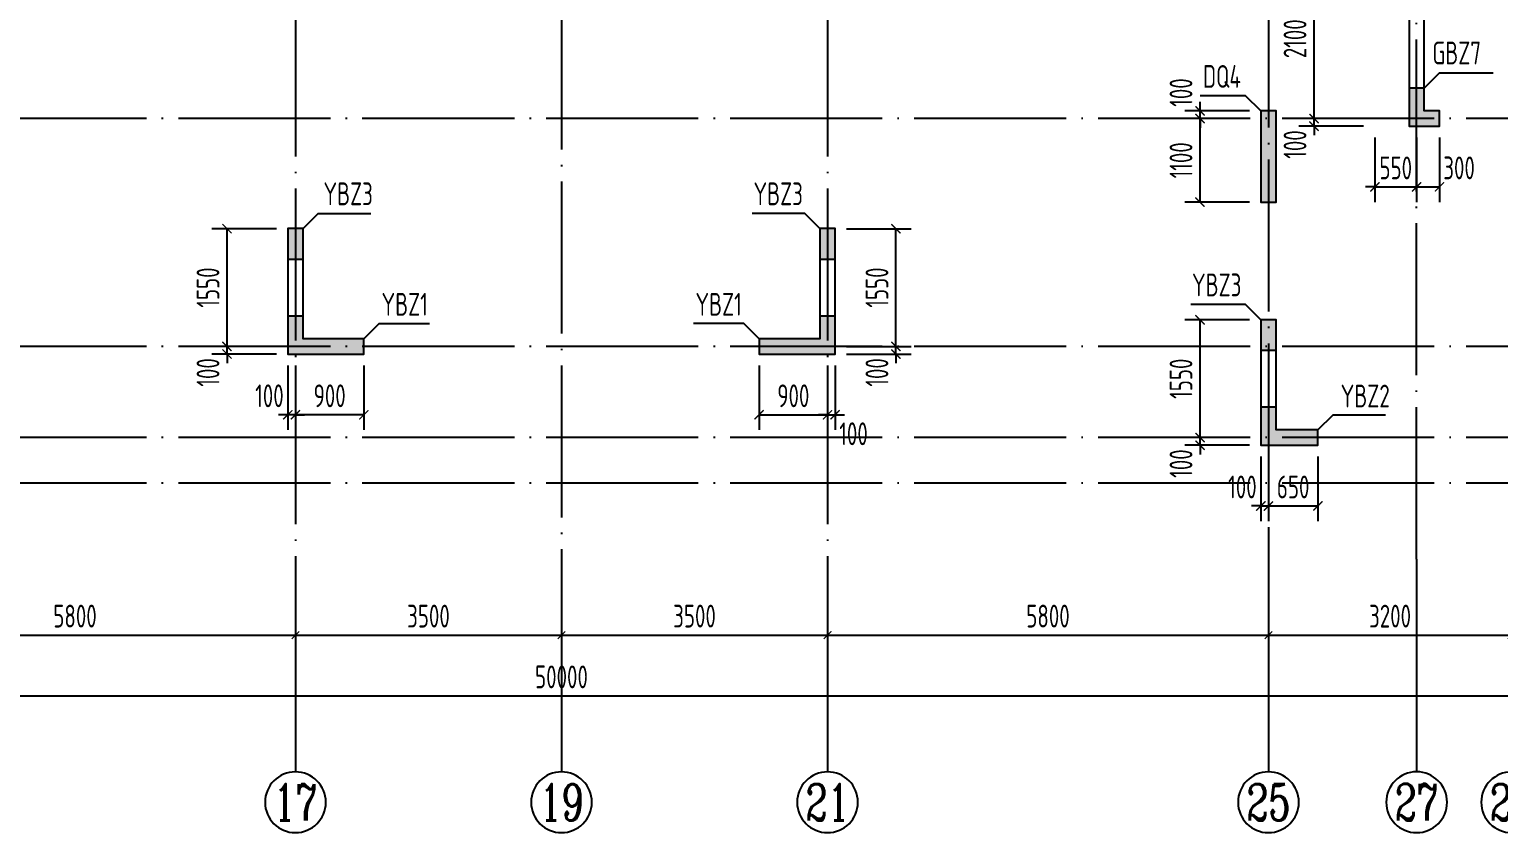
# Model space of a CAD drawing. Extents: x -668857 to 185752, y -270966 to 286822.
# Drawn here: x -299253 to -279925, y 58991 to 69564 of the extents above; entities that cross this region are included whole.
import ezdxf
from ezdxf.enums import TextEntityAlignment as Align

# ---------------------------------------------------------------- set-up
doc = ezdxf.new("R2010")
doc.units = 0
doc.header["$LTSCALE"] = 1000
doc.linetypes.add('DOTE', pattern=[2.42, 2, -0.2, 0.02, -0.2])
doc.layers.get('0').update_dxf_attribs({"linetype": 'CONTINUOUS'})
doc.layers.get('DEFPOINTS').update_dxf_attribs({"linetype": 'CONTINUOUS'})
for name, color, linetype in [('A-AXIS', 1, 'CONTINUOUS'), ('A-DOTE', 10, 'DOTE'), ('AXIS_NUM', 7, 'CONTINUOUS'), ('S-Q墙实线', 6, 'CONTINUOUS'), ('S-Q墙标注', 3, 'CONTINUOUS'), ('S-X详图填充', 252, 'CONTINUOUS'), ('S-X详图实线', 4, 'CONTINUOUS'), ('S-Y一般标注', 3, 'CONTINUOUS'), ('S-Z柱编号', 6, 'CONTINUOUS')]:
    doc.layers.add(name, color=color, linetype=linetype)
doc.styles.add('TSSD_Axis', font='complex.shx', dxfattribs={"width": 0.7, "bigfont": 'hztxt.shx'})
doc.styles.add('TSSD_DIMENSION', font='Tssdeng.shx', dxfattribs={"width": 0.7, "bigfont": 'tssdchn.shx'})
doc.styles.add('TSSD_REIN', font='tssdeng.shx', dxfattribs={"width": 0.7, "height": 300, "bigfont": 'tssdchn.shx'})
doc.styles.add('结构文字', font='zstxt.shx', dxfattribs={"width": 0.7, "bigfont": 'zshz.shx'})
doc.dimstyles.new('STRUCK', dxfattribs={"dimtxt": 400, "dimasz": 121, "dimexe": 200, "dimexo": 150, "dimgap": 115, "dimtad": 1, "dimdec": 0, "dimdsep": 46, "dimtxsty": '结构文字', "dimblk": 'ARCHTICK', "dimcen": 400, "dimclrd": 3, "dimclre": 3, "dimclrt": 7, "dimadec": 0, "dimazin": 0, "dimtfac": 1, "dimtdec": 0, "dimtix": 1, "dimtmove": 2, "dimatfit": 3, "dimldrblk": '_DIMX', "dimfxl": 1, "dimtolj": 1, "dimtzin": 0, "dimarcsym": 0})
doc.dimstyles.new('TSSD_100_100', dxfattribs={"dimtxt": 300, "dimasz": 100, "dimexe": 100, "dimexo": 250, "dimgap": 100, "dimtad": 1, "dimdec": 0, "dimzin": 0, "dimdsep": 46, "dimtxsty": 'TSSD_DIMENSION', "dimblk": 'ARCHTICK', "dimcen": 0, "dimdle": 100, "dimclrt": 7, "dimadec": 0, "dimazin": 0, "dimtfac": 1, "dimtdec": 0, "dimtix": 1, "dimtmove": 2, "dimatfit": 3, "dimldrblk": 'ARCHTICK', "dimfxl": 1, "dimtolj": 1, "dimtzin": 0, "dimarcsym": 0})

# ---------------------------------------------------------------- blocks, each defined once
blk = doc.blocks.new('_ArchTick')
at = {"color": 0, "linetype": 'ByBlock', "const_width": 0.15}
blk.add_lwpolyline([(-0.5, -0.5), (0.5, 0.5)], dxfattribs=at)
blk = doc.blocks.new('*D196')
at = {"layer": 'DEFPOINTS', "color": 0, "transparency": 16777216}
for p in [(20300, 3600), (26100, 3600), (26100, 2600)]:
    blk.add_point(p, dxfattribs=at)
at = {"layer": 'S-Y一般标注', "color": 0, "lineweight": -2, "transparency": 16777216}
for p, q in [((20300, 3350), (20300, 2500)), ((26100, 3350), (26100, 2500)), ((20200, 2600), (26200, 2600))]:
    blk.add_line(p, q, dxfattribs=at)
at = {"layer": 'S-Y一般标注', "color": 0, "lineweight": -2, "transparency": 16777216, "xscale": 100, "yscale": 100, "zscale": 100, "rotation": 180}
blk.add_blockref('_ArchTick', (20300, 2600), dxfattribs=at)
at = {"layer": 'S-Y一般标注', "color": 0, "lineweight": -2, "transparency": 16777216, "xscale": 100, "yscale": 100, "zscale": 100}
blk.add_blockref('_ArchTick', (26100, 2600), dxfattribs=at)
at = {"layer": 'S-Y一般标注', "color": 7, "transparency": 16777216, "insert": (23200, 2850), "char_height": 300, "attachment_point": 5, "style": 'TSSD_DIMENSION'}
blk.add_mtext('\\A1;5800', dxfattribs=at)
blk = doc.blocks.new('ts_axno')
at = {"color": 0, "linetype": 'ByBlock', "lineweight": -2}
blk.add_circle((0, 0), 0.5, dxfattribs=at)
at = {"color": 0, "linetype": 'ByBlock', "lineweight": -2, "style": 'TSSD_Axis', "width": 0.7}
blk.add_attdef('A', text='', height=0.6, dxfattribs=at).set_placement((0, 0), align=Align.MIDDLE_CENTER)
blk = doc.blocks.new('*D197')
at = {"layer": 'DEFPOINTS', "color": 0, "transparency": 16777216}
for p in [(26100, 3600), (29600, 3600), (29600, 2600)]:
    blk.add_point(p, dxfattribs=at)
at = {"layer": 'S-Y一般标注', "color": 0, "lineweight": -2, "transparency": 16777216}
for p, q in [((26100, 3350), (26100, 2500)), ((29600, 3350), (29600, 2500)), ((26000, 2600), (29700, 2600))]:
    blk.add_line(p, q, dxfattribs=at)
at = {"layer": 'S-Y一般标注', "color": 0, "lineweight": -2, "transparency": 16777216, "xscale": 100, "yscale": 100, "zscale": 100, "rotation": 180}
blk.add_blockref('_ArchTick', (26100, 2600), dxfattribs=at)
at = {"layer": 'S-Y一般标注', "color": 0, "lineweight": -2, "transparency": 16777216, "xscale": 100, "yscale": 100, "zscale": 100}
blk.add_blockref('_ArchTick', (29600, 2600), dxfattribs=at)
at = {"layer": 'S-Y一般标注', "color": 7, "transparency": 16777216, "insert": (27850, 2850), "char_height": 300, "attachment_point": 5, "style": 'TSSD_DIMENSION'}
blk.add_mtext('\\A1;3500', dxfattribs=at)
blk = doc.blocks.new('*D198')
at = {"layer": 'DEFPOINTS', "color": 0, "transparency": 16777216}
for p in [(33100, 3600), (38900, 3600), (38900, 2600)]:
    blk.add_point(p, dxfattribs=at)
at = {"layer": 'S-Y一般标注', "color": 0, "lineweight": -2, "transparency": 16777216}
for p, q in [((33100, 3350), (33100, 2500)), ((38900, 3350), (38900, 2500)), ((33000, 2600), (39000, 2600))]:
    blk.add_line(p, q, dxfattribs=at)
at = {"layer": 'S-Y一般标注', "color": 0, "lineweight": -2, "transparency": 16777216, "xscale": 100, "yscale": 100, "zscale": 100, "rotation": 180}
blk.add_blockref('_ArchTick', (33100, 2600), dxfattribs=at)
at = {"layer": 'S-Y一般标注', "color": 0, "lineweight": -2, "transparency": 16777216, "xscale": 100, "yscale": 100, "zscale": 100}
blk.add_blockref('_ArchTick', (38900, 2600), dxfattribs=at)
at = {"layer": 'S-Y一般标注', "color": 7, "transparency": 16777216, "insert": (36000, 2850), "char_height": 300, "attachment_point": 5, "style": 'TSSD_DIMENSION'}
blk.add_mtext('\\A1;5800', dxfattribs=at)
blk = doc.blocks.new('*D202')
at = {"layer": 'DEFPOINTS', "color": 0, "transparency": 16777216}
for p in [(4600, 3600), (54600, 3600), (54600, 1800)]:
    blk.add_point(p, dxfattribs=at)
at = {"layer": 'S-Y一般标注', "color": 0, "lineweight": -2, "transparency": 16777216}
for p, q in [((4600, 3350), (4600, 1700)), ((54600, 3350), (54600, 1700)), ((4500, 1800), (54700, 1800))]:
    blk.add_line(p, q, dxfattribs=at)
at = {"layer": 'S-Y一般标注', "color": 0, "lineweight": -2, "transparency": 16777216, "xscale": 100, "yscale": 100, "zscale": 100, "rotation": 180}
blk.add_blockref('_ArchTick', (4600, 1800), dxfattribs=at)
at = {"layer": 'S-Y一般标注', "color": 0, "lineweight": -2, "transparency": 16777216, "xscale": 100, "yscale": 100, "zscale": 100}
blk.add_blockref('_ArchTick', (54600, 1800), dxfattribs=at)
at = {"layer": 'S-Y一般标注', "color": 7, "transparency": 16777216, "insert": (29600, 2050), "char_height": 300, "attachment_point": 5, "style": 'TSSD_DIMENSION'}
blk.add_mtext('\\A1;50000', dxfattribs=at)
blk = doc.blocks.new('*D205')
at = {"layer": 'DEFPOINTS', "color": 0, "transparency": 16777216}
for p in [(29600, 3600), (33100, 3600), (33100, 2600)]:
    blk.add_point(p, dxfattribs=at)
at = {"layer": 'S-Y一般标注', "color": 0, "lineweight": -2, "transparency": 16777216}
for p, q in [((29600, 3350), (29600, 2500)), ((33100, 3350), (33100, 2500)), ((29500, 2600), (33200, 2600))]:
    blk.add_line(p, q, dxfattribs=at)
at = {"layer": 'S-Y一般标注', "color": 0, "lineweight": -2, "transparency": 16777216, "xscale": 100, "yscale": 100, "zscale": 100, "rotation": 180}
blk.add_blockref('_ArchTick', (29600, 2600), dxfattribs=at)
at = {"layer": 'S-Y一般标注', "color": 0, "lineweight": -2, "transparency": 16777216, "xscale": 100, "yscale": 100, "zscale": 100}
blk.add_blockref('_ArchTick', (33100, 2600), dxfattribs=at)
at = {"layer": 'S-Y一般标注', "color": 7, "transparency": 16777216, "insert": (31350, 2850), "char_height": 300, "attachment_point": 5, "style": 'TSSD_DIMENSION'}
blk.add_mtext('\\A1;3500', dxfattribs=at)
blk = doc.blocks.new('*D206')
at = {"layer": 'DEFPOINTS', "color": 0, "transparency": 16777216}
for p in [(38900, 3600), (42100, 3600), (42100, 2600)]:
    blk.add_point(p, dxfattribs=at)
at = {"layer": 'S-Y一般标注', "color": 0, "lineweight": -2, "transparency": 16777216}
for p, q in [((38900, 3350), (38900, 2500)), ((42100, 3350), (42100, 2500)), ((38800, 2600), (42200, 2600))]:
    blk.add_line(p, q, dxfattribs=at)
at = {"layer": 'S-Y一般标注', "color": 0, "lineweight": -2, "transparency": 16777216, "xscale": 100, "yscale": 100, "zscale": 100, "rotation": 180}
blk.add_blockref('_ArchTick', (38900, 2600), dxfattribs=at)
at = {"layer": 'S-Y一般标注', "color": 0, "lineweight": -2, "transparency": 16777216, "xscale": 100, "yscale": 100, "zscale": 100}
blk.add_blockref('_ArchTick', (42100, 2600), dxfattribs=at)
at = {"layer": 'S-Y一般标注', "color": 7, "transparency": 16777216, "insert": (40500, 2850), "char_height": 300, "attachment_point": 5, "style": 'TSSD_DIMENSION'}
blk.add_mtext('\\A1;3200', dxfattribs=at)
blk = doc.blocks.new('*D3038')
at = {"layer": 'DEFPOINTS', "color": 0, "transparency": 16777216}
for p in [(-296653, 65391), (-295853, 65391), (-295853, 65291)]:
    blk.add_point(p, dxfattribs=at)
at = {"layer": 'S-Q墙标注', "color": 3, "lineweight": -2, "transparency": 16777216}
for p, q in [((-296003, 65391), (-296853, 65391)), ((-296653, 65391), (-296653, 65512)), ((-296653, 65291), (-296653, 65391)), ((-296003, 65291), (-296853, 65291)), ((-296653, 65291), (-296653, 65170))]:
    blk.add_line(p, q, dxfattribs=at)
at = {"layer": 'S-Q墙标注', "color": 3, "lineweight": -2, "transparency": 16777216, "xscale": 121, "yscale": 121, "zscale": 121}
for p, rotation in [((-296653, 65391), 270), ((-296653, 65291), 90)]:
    blk.add_blockref('_ArchTick', p, dxfattribs=dict(at, rotation=rotation))
at = {"layer": 'S-Q墙标注', "color": 7, "transparency": 16777216, "insert": (-296903, 65049), "char_height": 300, "attachment_point": 5, "rotation": 90, "style": 'TSSD_REIN'}
blk.add_mtext('\\A1;100', dxfattribs=at)
blk = doc.blocks.new('_DIMX')
blk.add_line((-150, 0), (150, 0))
at = {"const_width": 50}
blk.add_lwpolyline([(-70, -70), (70, 70)], dxfattribs=at)
blk = doc.blocks.new('*D3039')
at = {"layer": 'DEFPOINTS', "color": 0, "transparency": 16777216}
for p in [(-296653, 66941), (-295853, 66941), (-295853, 65391)]:
    blk.add_point(p, dxfattribs=at)
at = {"layer": 'S-Q墙标注', "color": 3, "lineweight": -2, "transparency": 16777216}
for p, q in [((-296003, 66941), (-296853, 66941)), ((-296653, 65391), (-296653, 66941)), ((-296003, 65391), (-296853, 65391))]:
    blk.add_line(p, q, dxfattribs=at)
at = {"layer": 'S-Q墙标注', "color": 3, "lineweight": -2, "transparency": 16777216, "xscale": 121, "yscale": 121, "zscale": 121}
for p, rotation in [((-296653, 66941), 90), ((-296653, 65391), 270)]:
    blk.add_blockref('_ArchTick', p, dxfattribs=dict(at, rotation=rotation))
at = {"layer": 'S-Q墙标注', "color": 7, "transparency": 16777216, "insert": (-296903, 66166), "char_height": 300, "attachment_point": 5, "rotation": 90, "style": 'TSSD_REIN'}
blk.add_mtext('\\A1;1550', dxfattribs=at)
blk = doc.blocks.new('*D3040')
at = {"layer": 'DEFPOINTS', "color": 0, "transparency": 16777216}
for p in [(-295753, 65291), (-294853, 65291), (-295753, 64491)]:
    blk.add_point(p, dxfattribs=at)
at = {"layer": 'S-Q墙标注', "color": 3, "lineweight": -2, "transparency": 16777216}
for p, q in [((-295753, 65141), (-295753, 64291)), ((-294853, 65141), (-294853, 64291)), ((-294853, 64491), (-295753, 64491))]:
    blk.add_line(p, q, dxfattribs=at)
at = {"layer": 'S-Q墙标注', "color": 3, "lineweight": -2, "transparency": 16777216, "xscale": 121, "yscale": 121, "zscale": 121, "rotation": 180}
blk.add_blockref('_ArchTick', (-295753, 64491), dxfattribs=at)
at = {"layer": 'S-Q墙标注', "color": 3, "lineweight": -2, "transparency": 16777216, "xscale": 121, "yscale": 121, "zscale": 121}
blk.add_blockref('_ArchTick', (-294853, 64491), dxfattribs=at)
at = {"layer": 'S-Q墙标注', "color": 7, "transparency": 16777216, "insert": (-295303, 64741), "char_height": 300, "attachment_point": 5, "style": 'TSSD_REIN'}
blk.add_mtext('\\A1;900', dxfattribs=at)
blk = doc.blocks.new('*D3041')
at = {"layer": 'DEFPOINTS', "color": 0, "transparency": 16777216}
for p in [(-295853, 65291), (-295753, 65291), (-295853, 64491)]:
    blk.add_point(p, dxfattribs=at)
at = {"layer": 'S-Q墙标注', "color": 3, "lineweight": -2, "transparency": 16777216}
for p, q in [((-295853, 65141), (-295853, 64291)), ((-295753, 65141), (-295753, 64291)), ((-295853, 64491), (-295974, 64491)), ((-295753, 64491), (-295853, 64491)), ((-295753, 64491), (-295632, 64491))]:
    blk.add_line(p, q, dxfattribs=at)
at = {"layer": 'S-Q墙标注', "color": 3, "lineweight": -2, "transparency": 16777216, "xscale": 121, "yscale": 121, "zscale": 121}
blk.add_blockref('_ArchTick', (-295853, 64491), dxfattribs=at)
at = {"layer": 'S-Q墙标注', "color": 3, "lineweight": -2, "transparency": 16777216, "xscale": 121, "yscale": 121, "zscale": 121, "rotation": 180}
blk.add_blockref('_ArchTick', (-295753, 64491), dxfattribs=at)
at = {"layer": 'S-Q墙标注', "color": 7, "transparency": 16777216, "insert": (-296095, 64741), "char_height": 300, "attachment_point": 5, "style": 'TSSD_REIN'}
blk.add_mtext('\\A1;100', dxfattribs=at)
blk = doc.blocks.new('*D3113')
at = {"layer": 'DEFPOINTS', "color": 0, "transparency": 16777216}
for p in [(-288653, 65391), (-287853, 65391), (-288653, 65291)]:
    blk.add_point(p, dxfattribs=at)
at = {"layer": 'S-Q墙标注', "color": 3, "lineweight": -2, "transparency": 16777216}
for p, q in [((-288503, 65391), (-287653, 65391)), ((-287853, 65391), (-287853, 65512)), ((-287853, 65291), (-287853, 65391)), ((-288503, 65291), (-287653, 65291)), ((-287853, 65291), (-287853, 65170))]:
    blk.add_line(p, q, dxfattribs=at)
at = {"layer": 'S-Q墙标注', "color": 3, "lineweight": -2, "transparency": 16777216, "xscale": 121, "yscale": 121, "zscale": 121}
for p, rotation in [((-287853, 65391), 270), ((-287853, 65291), 90)]:
    blk.add_blockref('_ArchTick', p, dxfattribs=dict(at, rotation=rotation))
at = {"layer": 'S-Q墙标注', "color": 7, "transparency": 16777216, "insert": (-288103, 65049), "char_height": 300, "attachment_point": 5, "rotation": 90, "style": 'TSSD_REIN'}
blk.add_mtext('\\A1;100', dxfattribs=at)
blk = doc.blocks.new('*D3114')
at = {"layer": 'DEFPOINTS', "color": 0, "transparency": 16777216}
for p in [(-288653, 66941), (-287853, 66941), (-288653, 65391)]:
    blk.add_point(p, dxfattribs=at)
at = {"layer": 'S-Q墙标注', "color": 3, "lineweight": -2, "transparency": 16777216}
for p, q in [((-288503, 66941), (-287653, 66941)), ((-287853, 65391), (-287853, 66941)), ((-288503, 65391), (-287653, 65391))]:
    blk.add_line(p, q, dxfattribs=at)
at = {"layer": 'S-Q墙标注', "color": 3, "lineweight": -2, "transparency": 16777216, "xscale": 121, "yscale": 121, "zscale": 121}
for p, rotation in [((-287853, 66941), 90), ((-287853, 65391), 270)]:
    blk.add_blockref('_ArchTick', p, dxfattribs=dict(at, rotation=rotation))
at = {"layer": 'S-Q墙标注', "color": 7, "transparency": 16777216, "insert": (-288103, 66166), "char_height": 300, "attachment_point": 5, "rotation": 90, "style": 'TSSD_REIN'}
blk.add_mtext('\\A1;1550', dxfattribs=at)
blk = doc.blocks.new('*D3115')
at = {"layer": 'DEFPOINTS', "color": 0, "transparency": 16777216}
for p in [(-289653, 65291), (-288753, 65291), (-288753, 64491)]:
    blk.add_point(p, dxfattribs=at)
at = {"layer": 'S-Q墙标注', "color": 3, "lineweight": -2, "transparency": 16777216}
for p, q in [((-289653, 65141), (-289653, 64291)), ((-288753, 65141), (-288753, 64291)), ((-289653, 64491), (-288753, 64491))]:
    blk.add_line(p, q, dxfattribs=at)
at = {"layer": 'S-Q墙标注', "color": 3, "lineweight": -2, "transparency": 16777216, "xscale": 121, "yscale": 121, "zscale": 121, "rotation": 180}
blk.add_blockref('_ArchTick', (-289653, 64491), dxfattribs=at)
at = {"layer": 'S-Q墙标注', "color": 3, "lineweight": -2, "transparency": 16777216, "xscale": 121, "yscale": 121, "zscale": 121}
blk.add_blockref('_ArchTick', (-288753, 64491), dxfattribs=at)
at = {"layer": 'S-Q墙标注', "color": 7, "transparency": 16777216, "insert": (-289203, 64741), "char_height": 300, "attachment_point": 5, "style": 'TSSD_REIN'}
blk.add_mtext('\\A1;900', dxfattribs=at)
blk = doc.blocks.new('*D3116')
at = {"layer": 'DEFPOINTS', "color": 0, "transparency": 16777216}
for p in [(-288753, 65291), (-288653, 65291), (-288653, 64491)]:
    blk.add_point(p, dxfattribs=at)
at = {"layer": 'S-Q墙标注', "color": 3, "lineweight": -2, "transparency": 16777216}
for p, q in [((-288753, 65141), (-288753, 64291)), ((-288653, 65141), (-288653, 64291)), ((-288753, 64491), (-288874, 64491)), ((-288753, 64491), (-288653, 64491)), ((-288653, 64491), (-288532, 64491))]:
    blk.add_line(p, q, dxfattribs=at)
at = {"layer": 'S-Q墙标注', "color": 3, "lineweight": -2, "transparency": 16777216, "xscale": 121, "yscale": 121, "zscale": 121}
blk.add_blockref('_ArchTick', (-288753, 64491), dxfattribs=at)
at = {"layer": 'S-Q墙标注', "color": 3, "lineweight": -2, "transparency": 16777216, "xscale": 121, "yscale": 121, "zscale": 121, "rotation": 180}
blk.add_blockref('_ArchTick', (-288653, 64491), dxfattribs=at)
at = {"layer": 'S-Q墙标注', "color": 7, "transparency": 16777216, "insert": (-288411, 64241), "char_height": 300, "attachment_point": 5, "style": 'TSSD_REIN'}
blk.add_mtext('\\A1;100', dxfattribs=at)
blk = doc.blocks.new('*D3117')
at = {"layer": 'DEFPOINTS', "color": 0, "transparency": 16777216}
for p in [(-283853, 64191), (-283053, 64191), (-283053, 64091)]:
    blk.add_point(p, dxfattribs=at)
at = {"layer": 'S-Q墙标注', "color": 3, "lineweight": -2, "transparency": 16777216}
for p, q in [((-283203, 64191), (-284053, 64191)), ((-283853, 64191), (-283853, 64312)), ((-283853, 64091), (-283853, 64191)), ((-283203, 64091), (-284053, 64091)), ((-283853, 64091), (-283853, 63970))]:
    blk.add_line(p, q, dxfattribs=at)
at = {"layer": 'S-Q墙标注', "color": 3, "lineweight": -2, "transparency": 16777216, "xscale": 121, "yscale": 121, "zscale": 121}
for p, rotation in [((-283853, 64191), 270), ((-283853, 64091), 90)]:
    blk.add_blockref('_ArchTick', p, dxfattribs=dict(at, rotation=rotation))
at = {"layer": 'S-Q墙标注', "color": 7, "transparency": 16777216, "insert": (-284103, 63849), "char_height": 300, "attachment_point": 5, "rotation": 90, "style": 'TSSD_REIN'}
blk.add_mtext('\\A1;100', dxfattribs=at)
blk = doc.blocks.new('*D3118')
at = {"layer": 'DEFPOINTS', "color": 0, "transparency": 16777216}
for p in [(-283853, 65741), (-283053, 65741), (-283053, 64191)]:
    blk.add_point(p, dxfattribs=at)
at = {"layer": 'S-Q墙标注', "color": 3, "lineweight": -2, "transparency": 16777216}
for p, q in [((-283203, 65741), (-284053, 65741)), ((-283853, 64191), (-283853, 65741)), ((-283203, 64191), (-284053, 64191))]:
    blk.add_line(p, q, dxfattribs=at)
at = {"layer": 'S-Q墙标注', "color": 3, "lineweight": -2, "transparency": 16777216, "xscale": 121, "yscale": 121, "zscale": 121}
for p, rotation in [((-283853, 65741), 90), ((-283853, 64191), 270)]:
    blk.add_blockref('_ArchTick', p, dxfattribs=dict(at, rotation=rotation))
at = {"layer": 'S-Q墙标注', "color": 7, "transparency": 16777216, "insert": (-284103, 64966), "char_height": 300, "attachment_point": 5, "rotation": 90, "style": 'TSSD_REIN'}
blk.add_mtext('\\A1;1550', dxfattribs=at)
blk = doc.blocks.new('*D3119')
at = {"layer": 'DEFPOINTS', "color": 0, "transparency": 16777216}
for p in [(-283053, 64091), (-282953, 64091), (-282953, 63291)]:
    blk.add_point(p, dxfattribs=at)
at = {"layer": 'S-Q墙标注', "color": 3, "lineweight": -2, "transparency": 16777216}
for p, q in [((-283053, 63941), (-283053, 63091)), ((-282953, 63941), (-282953, 63091)), ((-283053, 63291), (-283174, 63291)), ((-283053, 63291), (-282953, 63291)), ((-282953, 63291), (-282832, 63291))]:
    blk.add_line(p, q, dxfattribs=at)
at = {"layer": 'S-Q墙标注', "color": 3, "lineweight": -2, "transparency": 16777216, "xscale": 121, "yscale": 121, "zscale": 121}
blk.add_blockref('_ArchTick', (-283053, 63291), dxfattribs=at)
at = {"layer": 'S-Q墙标注', "color": 3, "lineweight": -2, "transparency": 16777216, "xscale": 121, "yscale": 121, "zscale": 121, "rotation": 180}
blk.add_blockref('_ArchTick', (-282953, 63291), dxfattribs=at)
at = {"layer": 'S-Q墙标注', "color": 7, "transparency": 16777216, "insert": (-283295, 63541), "char_height": 300, "attachment_point": 5, "style": 'TSSD_REIN'}
blk.add_mtext('\\A1;100', dxfattribs=at)
blk = doc.blocks.new('*D3120')
at = {"layer": 'DEFPOINTS', "color": 0, "transparency": 16777216}
for p in [(-282953, 64091), (-282303, 64091), (-282303, 63291)]:
    blk.add_point(p, dxfattribs=at)
at = {"layer": 'S-Q墙标注', "color": 3, "lineweight": -2, "transparency": 16777216}
for p, q in [((-282953, 63941), (-282953, 63091)), ((-282303, 63941), (-282303, 63091)), ((-282953, 63291), (-282303, 63291))]:
    blk.add_line(p, q, dxfattribs=at)
at = {"layer": 'S-Q墙标注', "color": 3, "lineweight": -2, "transparency": 16777216, "xscale": 121, "yscale": 121, "zscale": 121, "rotation": 180}
blk.add_blockref('_ArchTick', (-282953, 63291), dxfattribs=at)
at = {"layer": 'S-Q墙标注', "color": 3, "lineweight": -2, "transparency": 16777216, "xscale": 121, "yscale": 121, "zscale": 121}
blk.add_blockref('_ArchTick', (-282303, 63291), dxfattribs=at)
at = {"layer": 'S-Q墙标注', "color": 7, "transparency": 16777216, "insert": (-282628, 63541), "char_height": 300, "attachment_point": 5, "style": 'TSSD_REIN'}
blk.add_mtext('\\A1;650', dxfattribs=at)
blk = doc.blocks.new('*D3121')
at = {"layer": 'DEFPOINTS', "color": 0, "transparency": 16777216}
for p in [(-283853, 68391), (-283053, 68391), (-283053, 67291)]:
    blk.add_point(p, dxfattribs=at)
at = {"layer": 'S-Q墙标注', "color": 3, "lineweight": -2, "transparency": 16777216}
for p, q in [((-283203, 68391), (-284053, 68391)), ((-283853, 67291), (-283853, 68391)), ((-283203, 67291), (-284053, 67291))]:
    blk.add_line(p, q, dxfattribs=at)
at = {"layer": 'S-Q墙标注', "color": 3, "lineweight": -2, "transparency": 16777216, "xscale": 121, "yscale": 121, "zscale": 121}
for p, rotation in [((-283853, 68391), 90), ((-283853, 67291), 270)]:
    blk.add_blockref('_ArchTick', p, dxfattribs=dict(at, rotation=rotation))
at = {"layer": 'S-Q墙标注', "color": 7, "transparency": 16777216, "insert": (-284103, 67841), "char_height": 300, "attachment_point": 5, "rotation": 90, "style": 'TSSD_REIN'}
blk.add_mtext('\\A1;1100', dxfattribs=at)
blk = doc.blocks.new('*D3122')
at = {"layer": 'DEFPOINTS', "color": 0, "transparency": 16777216}
for p in [(-283853, 68491), (-283053, 68491), (-283053, 68391)]:
    blk.add_point(p, dxfattribs=at)
at = {"layer": 'S-Q墙标注', "color": 3, "lineweight": -2, "transparency": 16777216}
for p, q in [((-283203, 68491), (-284053, 68491)), ((-283853, 68491), (-283853, 68612)), ((-283853, 68391), (-283853, 68491)), ((-283203, 68391), (-284053, 68391)), ((-283853, 68391), (-283853, 68270))]:
    blk.add_line(p, q, dxfattribs=at)
at = {"layer": 'S-Q墙标注', "color": 3, "lineweight": -2, "transparency": 16777216, "xscale": 121, "yscale": 121, "zscale": 121}
for p, rotation in [((-283853, 68491), 270), ((-283853, 68391), 90)]:
    blk.add_blockref('_ArchTick', p, dxfattribs=dict(at, rotation=rotation))
at = {"layer": 'S-Q墙标注', "color": 7, "transparency": 16777216, "insert": (-284103, 68733), "char_height": 300, "attachment_point": 5, "rotation": 90, "style": 'TSSD_REIN'}
blk.add_mtext('\\A1;100', dxfattribs=at)
blk = doc.blocks.new('*D3143')
at = {"layer": 'DEFPOINTS', "color": 0, "transparency": 16777216}
for p in [(-282353, 68391), (-281553, 68391), (-281553, 68291)]:
    blk.add_point(p, dxfattribs=at)
at = {"layer": 'S-Q墙标注', "color": 3, "lineweight": -2, "transparency": 16777216}
for p, q in [((-282353, 68391), (-282353, 68512)), ((-281703, 68391), (-282553, 68391)), ((-281703, 68291), (-282553, 68291)), ((-282353, 68291), (-282353, 68391)), ((-282353, 68291), (-282353, 68170))]:
    blk.add_line(p, q, dxfattribs=at)
at = {"layer": 'S-Q墙标注', "color": 3, "lineweight": -2, "transparency": 16777216, "xscale": 121, "yscale": 121, "zscale": 121}
for p, rotation in [((-282353, 68391), 270), ((-282353, 68291), 90)]:
    blk.add_blockref('_ArchTick', p, dxfattribs=dict(at, rotation=rotation))
at = {"layer": 'S-Q墙标注', "color": 7, "transparency": 16777216, "insert": (-282603, 68049), "char_height": 300, "attachment_point": 5, "rotation": 90, "style": 'TSSD_REIN'}
blk.add_mtext('\\A1;100', dxfattribs=at)
blk = doc.blocks.new('*D3144')
at = {"layer": 'DEFPOINTS', "color": 0, "transparency": 16777216}
for p in [(-282353, 70491), (-281553, 70491), (-281553, 68391)]:
    blk.add_point(p, dxfattribs=at)
at = {"layer": 'S-Q墙标注', "color": 3, "lineweight": -2, "transparency": 16777216}
for p, q in [((-281703, 70491), (-282553, 70491)), ((-282353, 68391), (-282353, 70491)), ((-281703, 68391), (-282553, 68391))]:
    blk.add_line(p, q, dxfattribs=at)
at = {"layer": 'S-Q墙标注', "color": 3, "lineweight": -2, "transparency": 16777216, "xscale": 121, "yscale": 121, "zscale": 121}
for p, rotation in [((-282353, 70491), 90), ((-282353, 68391), 270)]:
    blk.add_blockref('_ArchTick', p, dxfattribs=dict(at, rotation=rotation))
at = {"layer": 'S-Q墙标注', "color": 7, "transparency": 16777216, "insert": (-282603, 69441), "char_height": 300, "attachment_point": 5, "rotation": 90, "style": 'TSSD_REIN'}
blk.add_mtext('\\A1;2100', dxfattribs=at)
blk = doc.blocks.new('*D3640')
at = {"layer": 'DEFPOINTS', "color": 0, "transparency": 16777216}
for p in [(-281553, 68291), (-281003, 68291), (-281003, 67491)]:
    blk.add_point(p, dxfattribs=at)
at = {"layer": 'S-Q墙标注', "color": 3, "lineweight": -2, "transparency": 16777216}
for p, q in [((-281553, 68141), (-281553, 67291)), ((-281003, 68141), (-281003, 67291)), ((-281553, 67491), (-281674, 67491)), ((-281553, 67491), (-281003, 67491)), ((-281003, 67491), (-280882, 67491))]:
    blk.add_line(p, q, dxfattribs=at)
at = {"layer": 'S-Q墙标注', "color": 3, "lineweight": -2, "transparency": 16777216, "xscale": 121, "yscale": 121, "zscale": 121}
blk.add_blockref('_ArchTick', (-281553, 67491), dxfattribs=at)
at = {"layer": 'S-Q墙标注', "color": 3, "lineweight": -2, "transparency": 16777216, "xscale": 121, "yscale": 121, "zscale": 121, "rotation": 180}
blk.add_blockref('_ArchTick', (-281003, 67491), dxfattribs=at)
at = {"layer": 'S-Q墙标注', "color": 7, "transparency": 16777216, "insert": (-281278, 67741), "char_height": 300, "attachment_point": 5, "style": 'TSSD_REIN'}
blk.add_mtext('\\A1;550', dxfattribs=at)
blk = doc.blocks.new('*D3641')
at = {"layer": 'DEFPOINTS', "color": 0, "transparency": 16777216}
for p in [(-281003, 68291), (-280703, 68291), (-280703, 67491)]:
    blk.add_point(p, dxfattribs=at)
at = {"layer": 'S-Q墙标注', "color": 3, "lineweight": -2, "transparency": 16777216}
for p, q in [((-281003, 68141), (-281003, 67291)), ((-280703, 68141), (-280703, 67291)), ((-281003, 67491), (-280703, 67491))]:
    blk.add_line(p, q, dxfattribs=at)
at = {"layer": 'S-Q墙标注', "color": 3, "lineweight": -2, "transparency": 16777216, "xscale": 121, "yscale": 121, "zscale": 121, "rotation": 180}
blk.add_blockref('_ArchTick', (-281003, 67491), dxfattribs=at)
at = {"layer": 'S-Q墙标注', "color": 3, "lineweight": -2, "transparency": 16777216, "xscale": 121, "yscale": 121, "zscale": 121}
blk.add_blockref('_ArchTick', (-280703, 67491), dxfattribs=at)
at = {"layer": 'S-Q墙标注', "color": 7, "transparency": 16777216, "insert": (-280445, 67741), "char_height": 300, "attachment_point": 5, "style": 'TSSD_REIN'}
blk.add_mtext('\\A1;300', dxfattribs=at)
blk = doc.blocks.new('20210726.16395156')
at = {"layer": 'A-AXIS'}
for p, q in [((26100, 3600), (26100, 800)), ((29600, 3600), (29600, 800)), ((33100, 3600), (33100, 800)), ((38900, 3600.1), (38900, 800.1)), ((40850, 3600.2), (40850, 800.2))]:
    blk.add_line(p, q, dxfattribs=at)
at = {"layer": 'A-DOTE'}
for p, q in [((29600, 18249.9), (29600, 3600)), ((38900.2, 13700), (38900, 3600)), ((40850, 3600.2), (40850, 11500)), ((26100, 10900), (26100, 3600)), ((33100, 10900), (33100, 3600)), ((55600, 9400), (3600, 9400)), ((55600, 6400), (3600, 6400)), ((55600, 5200), (3600, 5200)), ((55600, 4600), (3600, 4600))]:
    blk.add_line(p, q, dxfattribs=at)
at = {"layer": 'A-AXIS'}
ref = blk.add_blockref('ts_axno', (26100, 400), dxfattribs=dict(at, xscale=-800, yscale=800, zscale=800, rotation=180))
ref.add_attrib('10', '17', dxfattribs={"layer": 'AXIS_NUM', "height": 480, "style": 'TSSD_Axis', "width": 0.7}).set_placement((26100, 400), align=Align.MIDDLE_CENTER)
ref = blk.add_blockref('ts_axno', (29600, 400), dxfattribs=dict(at, xscale=-800, yscale=800, zscale=800, rotation=180))
ref.add_attrib('13', '19', dxfattribs={"layer": 'AXIS_NUM', "height": 480, "style": 'TSSD_Axis', "width": 0.7}).set_placement((29600, 400), align=Align.MIDDLE_CENTER)
ref = blk.add_blockref('ts_axno', (33100, 400), dxfattribs=dict(at, xscale=-800, yscale=800, zscale=800, rotation=180))
ref.add_attrib('13', '21', dxfattribs={"layer": 'AXIS_NUM', "height": 480, "style": 'TSSD_Axis', "width": 0.7}).set_placement((33100, 400), align=Align.MIDDLE_CENTER)
ref = blk.add_blockref('ts_axno', (38900, 400.1), dxfattribs=dict(at, xscale=-800, yscale=800, zscale=800, rotation=180))
ref.add_attrib('17', '25', dxfattribs={"layer": 'AXIS_NUM', "height": 480, "style": 'TSSD_Axis', "width": 0.7}).set_placement((38900, 400.1), align=Align.MIDDLE_CENTER)
ref = blk.add_blockref('ts_axno', (40850, 400.2), dxfattribs=dict(at, xscale=-800, yscale=800, zscale=800, rotation=180))
ref.add_attrib('5', '27', dxfattribs={"layer": 'AXIS_NUM', "height": 480, "style": 'TSSD_Axis', "width": 0.7}).set_placement((40850, 400.2), align=Align.MIDDLE_CENTER)
ref = blk.add_blockref('ts_axno', (42100, 400), dxfattribs=dict(at, xscale=-800, yscale=800, zscale=800, rotation=180))
ref.add_attrib('19', '28', dxfattribs={"layer": 'AXIS_NUM', "height": 480, "style": 'TSSD_Axis', "width": 0.7}).set_placement((42100, 400), align=Align.MIDDLE_CENTER)
at = {"layer": 'S-Y一般标注'}
for base, p1, p2, picture, middle in [((54600, 1800), (4600, 3600), (54600, 3600), '*D202', (29600, 2050)), ((26100, 2600), (20300, 3600), (26100, 3600), '*D196', (23200, 2850)), ((29600, 2600), (26100, 3600), (29600, 3600), '*D197', (27850, 2850)), ((33100, 2600), (29600, 3600), (33100, 3600), '*D205', (31350, 2850)), ((38900, 2600.1), (33100, 3600), (38900, 3600.1), '*D198', (36000, 2850.1)), ((42100, 2600.1), (38900, 3600.1), (42100, 3600.1), '*D206', (40500, 2850.1))]:
    dim = blk.add_linear_dim(base=base, p1=p1, p2=p2, dimstyle='TSSD_100_100', dxfattribs=at)
    dim.commit()
    dim.dimension.update_dxf_attribs({"geometry": picture, "text_midpoint": middle})

msp = doc.modelspace()

# ---------------------------------------------------------------- hatches: boundary and pattern name
at = {"layer": 'S-X详图填充'}
h = msp.add_hatch(color=256, dxfattribs=at)
h.dxf.hatch_style = 1
h.paths.add_polyline_path([(-280903.03, 68791.2), (-281103.03, 68791.2), (-281103.03, 68291.2), (-280703.03, 68291.2), (-280703.03, 68491.2), (-280903.03, 68491.2)])
h = msp.add_hatch(color=256, dxfattribs=at)
h.dxf.hatch_style = 1
h.paths.add_polyline_path([(-283053.02, 67291.2), (-282853.02, 67291.2), (-282853.02, 68491.2), (-283053.02, 68491.2)])
h = msp.add_hatch(color=256, dxfattribs=at)
h.dxf.hatch_style = 1
h.paths.add_polyline_path([(-295853.04, 66541.2), (-295653.04, 66541.2), (-295653.04, 66941.2), (-295853.04, 66941.2)])
h = msp.add_hatch(color=256, dxfattribs=at)
h.dxf.hatch_style = 1
h.paths.add_polyline_path([(-288853.02, 66541.2), (-288653.02, 66541.2), (-288653.02, 66941.2), (-288853.02, 66941.2)])
h = msp.add_hatch(color=256, dxfattribs=at)
h.dxf.hatch_style = 1
h.paths.add_polyline_path([(-295653.04, 65791.2), (-295853.04, 65791.2), (-295853.04, 65291.2), (-294853.04, 65291.2), (-294853.04, 65491.2), (-295653.04, 65491.2)])
h = msp.add_hatch(color=256, dxfattribs=at)
h.dxf.hatch_style = 1
h.paths.add_polyline_path([(-288653.02, 65791.2), (-288853.02, 65791.2), (-288853.02, 65491.2), (-289653.02, 65491.2), (-289653.02, 65291.2), (-288653.02, 65291.2)])
h = msp.add_hatch(color=256, dxfattribs=at)
h.dxf.hatch_style = 1
h.paths.add_polyline_path([(-283053.02, 65341.19), (-282853.02, 65341.19), (-282853.02, 65741.19), (-283053.02, 65741.19)])
h = msp.add_hatch(color=256, dxfattribs=at)
h.dxf.hatch_style = 1
h.paths.add_polyline_path([(-282853.02, 64591.19), (-283053.02, 64591.19), (-283053.02, 64091.19), (-282303.03, 64091.19), (-282303.03, 64291.19), (-282853.02, 64291.19)])

# ---------------------------------------------------------------- linework, layer by layer
at = {"layer": 'S-Q墙实线'}
for points in [[(-281103.03, 70391.2), (-281103.03, 68291.2), (-280703.03, 68291.2), (-280703.03, 68491.2), (-280903.03, 68491.2), (-280903.03, 70591.2), (-281553.09, 70591.2), (-281553.09, 70391.2)], [(-282853.02, 67291.2), (-282853.02, 68491.2), (-283053.02, 68491.2), (-283053.02, 67291.2)], [(-295853.04, 65291.2), (-294953.04, 65291.2), (-294853.04, 65291.2), (-294853.04, 65491.2), (-294953.04, 65491.2), (-295653.04, 65491.2), (-295653.04, 66941.2), (-295853.04, 66941.2)], [(-289553.04, 65491.2), (-289653.02, 65491.2), (-289653.02, 65291.2), (-289553.04, 65291.2), (-288653.02, 65291.2), (-288653.02, 66941.2), (-288853.02, 66941.2), (-288853.02, 65491.2)], [(-283053.02, 64091.19), (-282303.03, 64091.19), (-282303.03, 64291.19), (-282853.02, 64291.19), (-282853.02, 65741.19), (-283053.02, 65741.19)]]:
    msp.add_lwpolyline(points, close=True, dxfattribs=at)
at = {"layer": 'S-X详图实线'}
for points in [[(-280903.03, 68791.2), (-281103.03, 68791.2), (-281103.03, 68291.2), (-280703.03, 68291.2), (-280703.03, 68491.2), (-280903.03, 68491.2), (-280903.03, 68791.2)], [(-283053.02, 67291.2), (-282853.02, 67291.2), (-282853.02, 68491.2), (-283053.02, 68491.2), (-283053.02, 67291.2)], [(-295853.04, 66541.2), (-295653.04, 66541.2), (-295653.04, 66941.2), (-295853.04, 66941.2), (-295853.04, 66541.2)], [(-288853.02, 66541.2), (-288653.02, 66541.2), (-288653.02, 66941.2), (-288853.02, 66941.2), (-288853.02, 66541.2)], [(-295653.04, 65791.2), (-295853.04, 65791.2), (-295853.04, 65291.2), (-294853.04, 65291.2), (-294853.04, 65491.2), (-295653.04, 65491.2), (-295653.04, 65791.2)], [(-288653.02, 65791.2), (-288853.02, 65791.2), (-288853.02, 65491.2), (-289653.02, 65491.2), (-289653.02, 65291.2), (-288653.02, 65291.2), (-288653.02, 65791.2)], [(-283053.02, 65341.19), (-282853.02, 65341.19), (-282853.02, 65741.19), (-283053.02, 65741.19), (-283053.02, 65341.19)], [(-282853.02, 64591.19), (-283053.02, 64591.19), (-283053.02, 64091.19), (-282303.03, 64091.19), (-282303.03, 64291.19), (-282853.02, 64291.19), (-282853.02, 64591.19)]]:
    msp.add_lwpolyline(points, close=True, dxfattribs=at)
at = {"layer": 'S-Z柱编号', "color": 7}
for points in [[(-280903.03, 68791.2), (-280703.03, 68991.2), (-279996.47, 68991.2)], [(-283052.78, 68491.2), (-283252.78, 68691.2), (-283850.29, 68691.2)], [(-295653.04, 66941.2), (-295453.04, 67141.2), (-294762.22, 67141.2)], [(-288853.02, 66941.2), (-289053.02, 67141.2), (-289743.83, 67141.2)], [(-283052.99, 65741.19), (-283252.99, 65941.19), (-283972.2, 65941.19)], [(-294853.04, 65491.2), (-294653.04, 65691.2), (-293989.35, 65691.2)], [(-289653.01, 65491.2), (-289853.01, 65691.2), (-290516.7, 65691.2)], [(-282303, 64291.19), (-282103, 64491.19), (-281413.7, 64491.19)]]:
    msp.add_lwpolyline(points, dxfattribs=at)

# ---------------------------------------------------------------- block references
at = {"layer": 'A-DOTE'}
msp.add_blockref('20210726.16395156', (-321853.03, 58991.15), dxfattribs=at)

# ---------------------------------------------------------------- texts
at = {"layer": 'S-Z柱编号', "color": 7, "style": 'TSSD_REIN', "width": 0.7}
for s, p in [('GBZ7', (-280796.24, 69013.65)), ('DQ4', (-283813.84, 68704.9)), ('YBZ3', (-295384.68, 67159.86)), ('YBZ3', (-289727.14, 67159.86)), ('YBZ3', (-283958.76, 65960.7)), ('YBZ1', (-294620.85, 65705.34)), ('YBZ1', (-290490.97, 65705.34)), ('YBZ2', (-282003, 64498.25))]:
    msp.add_text(s, height=300, dxfattribs=at).set_placement(p, align=Align.BOTTOM_LEFT)

# ---------------------------------------------------------------- dimensions: what is measured, and where the dimension line sits
at = {"layer": 'S-Q墙标注'}
for base, p1, p2, angle, picture, middle in [((-282353.09, 70491.2), (-281553.09, 68391.2), (-281553.09, 70491.2), 90, '*D3144', (-282603.09, 69441.2)), ((-283853.02, 68391.2), (-283053.02, 67291.2), (-283053.02, 68391.2), 90, '*D3121', (-284103.02, 67841.2)), ((-296653.04, 66941.2), (-295853.04, 65391.2), (-295853.04, 66941.2), 90, '*D3039', (-296903.04, 66166.2)), ((-287853.02, 66941.2), (-288653.02, 65391.2), (-288653.02, 66941.2), 90, '*D3114', (-288103.02, 66166.2)), ((-283853.02, 65741.19), (-283053.02, 64191.2), (-283053.02, 65741.19), 90, '*D3118', (-284103.02, 64966.2)), ((-295753.03, 64491.2), (-294853.04, 65291.2), (-295753.03, 65291.2), 180, '*D3040', (-295303.03, 64741.2))]:
    dim = msp.add_linear_dim(base=base, p1=p1, p2=p2, angle=angle, dimstyle='STRUCK', override={"dimtxt": 300, "dimgap": 100, "dimtxsty": 'TSSD_REIN'}, dxfattribs=at)
    dim.commit()
    dim.dimension.update_dxf_attribs({"geometry": picture, "text_midpoint": middle})
for base, p1, p2, angle, picture, middle in [((-283853.02, 68491.2), (-283053.02, 68391.2), (-283053.02, 68491.2), 90, '*D3122', (-284103.02, 68733.12)), ((-282353.09, 68391.2), (-281553.09, 68291.2), (-281553.09, 68391.2), 90, '*D3143', (-282603.09, 68049.28)), ((-296653.04, 65391.2), (-295853.04, 65291.2), (-295853.04, 65391.2), 90, '*D3038', (-296903.04, 65049.28)), ((-287853.02, 65391.2), (-288653.02, 65291.2), (-288653.02, 65391.2), 90, '*D3113', (-288103.02, 65049.28)), ((-295853.04, 64491.2), (-295753.03, 65291.2), (-295853.04, 65291.2), 180, '*D3041', (-296094.96, 64741.2)), ((-283853.02, 64191.2), (-283053.02, 64091.19), (-283053.02, 64191.2), 90, '*D3117', (-284103.02, 63849.27))]:
    dim = msp.add_linear_dim(base=base, p1=p1, p2=p2, angle=angle, dimstyle='STRUCK', override={"dimtxt": 300, "dimgap": 100, "dimtxsty": 'TSSD_REIN'}, dxfattribs=at)
    dim.commit()
    dim.dimension.update_dxf_attribs({"geometry": picture, "text_midpoint": middle, "dimtype": 160})
for base, p1, p2, picture, middle in [((-281003.02, 67491.18), (-281553.08, 68291.18), (-281003.02, 68291.18), '*D3640', (-281278.05, 67741.18)), ((-288753.03, 64491.2), (-289653.02, 65291.2), (-288753.03, 65291.2), '*D3115', (-289203.02, 64741.2)), ((-282303.03, 63291.19), (-282952.99, 64091.19), (-282303.03, 64091.19), '*D3120', (-282628.01, 63541.19))]:
    dim = msp.add_linear_dim(base=base, p1=p1, p2=p2, dimstyle='STRUCK', override={"dimtxt": 300, "dimgap": 100, "dimtxsty": 'TSSD_REIN'}, dxfattribs=at)
    dim.commit()
    dim.dimension.update_dxf_attribs({"geometry": picture, "text_midpoint": middle})
for base, p1, p2, picture, middle in [((-280703.02, 67491.18), (-281003.02, 68291.18), (-280703.02, 68291.18), '*D3641', (-280444.94, 67741.18)), ((-288653.02, 64491.2), (-288753.03, 65291.2), (-288653.02, 65291.2), '*D3116', (-288411.09, 64241.2)), ((-282952.99, 63291.19), (-283053.02, 64091.19), (-282952.99, 64091.19), '*D3119', (-283294.94, 63541.19))]:
    dim = msp.add_linear_dim(base=base, p1=p1, p2=p2, dimstyle='STRUCK', override={"dimtxt": 300, "dimgap": 100, "dimtxsty": 'TSSD_REIN'}, dxfattribs=at)
    dim.commit()
    dim.dimension.update_dxf_attribs({"geometry": picture, "text_midpoint": middle, "dimtype": 160})

doc.saveas('drawing.dxf')
